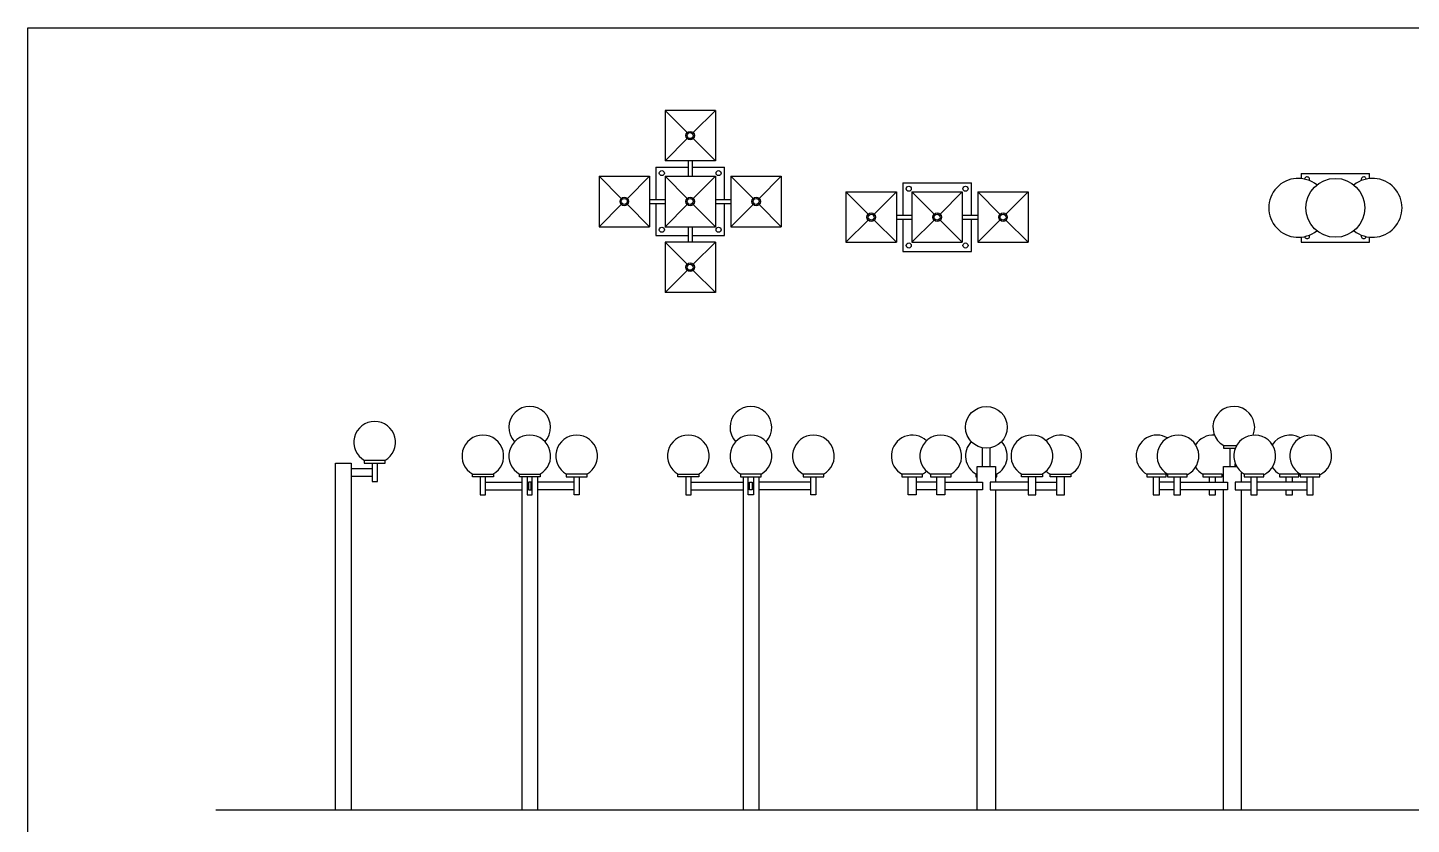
# Model space of a CAD drawing. Header units: millimetres. Extents: x 0.8 to 22.3, y 11.9 to 23.2.
# Drawn here: x 0.77 to 11.56, y 17 to 23.22 of the extents above; entities that cross this region are included whole.
import ezdxf

# ---------------------------------------------------------------- set-up
doc = ezdxf.new("R2010")
doc.units = ezdxf.units.MM

msp = doc.modelspace()

# ---------------------------------------------------------------- linework, layer by layer
at = {"linetype": 'ByBlock'}
for p, q in [((6.133, 22.572), (5.74, 22.572)), ((5.74, 22.572), (5.74, 22.179)), ((5.74, 22.572), (5.913, 22.399)), ((6.133, 22.572), (5.96, 22.399)), ((6.133, 22.572), (6.133, 22.179)), ((5.913, 22.352), (5.74, 22.179)), ((5.96, 22.352), (6.133, 22.179)), ((6.133, 22.179), (5.74, 22.179)), ((5.921, 22.179), (5.921, 22.058)), ((5.951, 22.179), (5.951, 22.058)), ((5.225, 22.058), (5.398, 21.885)), ((5.225, 22.058), (5.225, 21.664)), ((5.225, 22.058), (5.619, 22.058)), ((5.446, 21.885), (5.619, 22.058)), ((5.619, 22.058), (5.619, 21.664)), ((5.669, 22.128), (5.921, 22.128)), ((5.669, 22.128), (5.669, 21.876)), ((5.74, 22.058), (5.913, 21.885)), ((5.74, 22.058), (5.74, 21.664)), ((5.74, 22.058), (6.133, 22.058)), ((5.951, 22.128), (6.204, 22.128)), ((5.96, 21.885), (6.133, 22.058)), ((6.133, 22.058), (6.133, 21.664)), ((6.204, 21.876), (6.204, 22.128)), ((6.254, 22.058), (6.647, 22.058)), ((6.254, 22.058), (6.254, 21.664)), ((6.254, 22.058), (6.427, 21.885)), ((6.474, 21.885), (6.647, 22.058)), ((6.647, 22.058), (6.647, 21.664)), ((10.705, 22.079), (10.705, 22.04)), ((10.705, 22.079), (11.239, 22.079)), ((11.239, 22.04), (11.239, 22.079)), ((7.152, 21.935), (7.546, 21.935)), ((7.152, 21.935), (7.152, 21.542)), ((7.152, 21.935), (7.325, 21.762)), ((7.373, 21.762), (7.546, 21.935)), ((7.546, 21.935), (7.546, 21.542)), ((7.596, 22.006), (8.131, 22.006)), ((7.596, 22.006), (7.596, 21.753)), ((7.667, 21.935), (7.84, 21.762)), ((7.667, 21.935), (7.667, 21.542)), ((7.667, 21.935), (8.06, 21.935)), ((7.887, 21.762), (8.06, 21.935)), ((8.06, 21.935), (8.06, 21.542)), ((8.131, 21.753), (8.131, 22.006)), ((8.181, 21.935), (8.354, 21.762)), ((8.181, 21.935), (8.181, 21.542)), ((8.181, 21.935), (8.574, 21.935)), ((8.401, 21.762), (8.574, 21.935)), ((8.574, 21.935), (8.574, 21.542)), ((5.225, 21.664), (5.398, 21.837)), ((5.446, 21.837), (5.619, 21.664)), ((5.619, 21.876), (5.74, 21.876)), ((5.619, 21.846), (5.74, 21.846)), ((5.669, 21.846), (5.669, 21.594)), ((5.74, 21.664), (5.913, 21.837)), ((5.96, 21.837), (6.133, 21.664)), ((6.133, 21.876), (6.254, 21.876)), ((6.133, 21.846), (6.254, 21.846)), ((6.204, 21.594), (6.204, 21.846)), ((6.254, 21.664), (6.427, 21.837)), ((6.474, 21.837), (6.647, 21.664)), ((7.152, 21.542), (7.325, 21.715)), ((7.373, 21.715), (7.546, 21.542)), ((7.546, 21.753), (7.667, 21.753)), ((7.546, 21.723), (7.667, 21.723)), ((7.596, 21.723), (7.596, 21.471)), ((7.667, 21.542), (7.84, 21.715)), ((7.887, 21.715), (8.06, 21.542)), ((8.06, 21.753), (8.181, 21.753)), ((8.06, 21.723), (8.181, 21.723)), ((8.131, 21.471), (8.131, 21.723)), ((8.181, 21.542), (8.354, 21.715)), ((8.401, 21.715), (8.574, 21.542)), ((5.225, 21.664), (5.619, 21.664)), ((5.74, 21.664), (6.133, 21.664)), ((5.921, 21.664), (5.921, 21.543)), ((5.951, 21.664), (5.951, 21.543)), ((6.254, 21.664), (6.647, 21.664)), ((5.669, 21.594), (5.921, 21.594)), ((5.74, 21.543), (5.913, 21.37)), ((5.74, 21.543), (5.74, 21.15)), ((6.133, 21.543), (5.74, 21.543)), ((5.951, 21.594), (6.204, 21.594)), ((6.133, 21.543), (5.96, 21.37)), ((6.133, 21.543), (6.133, 21.15)), ((7.152, 21.542), (7.546, 21.542)), ((7.667, 21.542), (8.06, 21.542)), ((8.181, 21.542), (8.574, 21.542)), ((10.705, 21.582), (10.705, 21.544)), ((10.705, 21.544), (11.239, 21.544)), ((11.239, 21.544), (11.239, 21.582)), ((7.596, 21.471), (8.131, 21.471)), ((5.913, 21.323), (5.74, 21.15)), ((5.96, 21.323), (6.133, 21.15)), ((6.133, 21.15), (5.74, 21.15))]:
    msp.add_line(p, q, dxfattribs=at)
for p, q in [((8.217, 19.792), (8.217, 19.934)), ((8.278, 19.792), (8.278, 19.934)), ((10.098, 19.955), (10.2, 19.955)), ((10.098, 19.955), (10.098, 19.934)), ((10.098, 19.934), (10.19, 19.934)), ((10.149, 19.934), (10.149, 19.792)), ((10.19, 19.93), (10.19, 19.934)), ((3.169, 17.109), (3.169, 19.817)), ((3.169, 19.817), (3.291, 19.817)), ((3.291, 19.817), (3.291, 17.109)), ((3.291, 19.776), (3.454, 19.776)), ((3.556, 19.837), (3.393, 19.837)), ((3.393, 19.837), (3.393, 19.817)), ((3.393, 19.817), (3.556, 19.817)), ((3.454, 19.817), (3.454, 19.675)), ((3.495, 19.675), (3.495, 19.817)), ((3.556, 19.817), (3.556, 19.837)), ((8.177, 19.792), (8.319, 19.792)), ((8.177, 19.67), (8.177, 19.792)), ((8.319, 19.792), (8.319, 19.67)), ((10.098, 19.792), (10.2, 19.792)), ((10.098, 19.67), (10.098, 19.792)), ((10.19, 19.792), (10.19, 19.812)), ((3.291, 19.715), (3.454, 19.715)), ((3.454, 19.675), (3.495, 19.675)), ((4.237, 19.731), (4.4, 19.731)), ((4.237, 19.711), (4.237, 19.731)), ((4.4, 19.711), (4.237, 19.711)), ((4.298, 19.711), (4.298, 19.569)), ((4.339, 19.569), (4.339, 19.711)), ((4.339, 19.67), (4.623, 19.67)), ((4.4, 19.731), (4.4, 19.711)), ((4.603, 19.731), (4.765, 19.731)), ((4.603, 19.711), (4.603, 19.731)), ((4.765, 19.711), (4.603, 19.711)), ((4.623, 19.711), (4.623, 17.109)), ((4.664, 19.711), (4.664, 19.569)), ((4.674, 19.67), (4.674, 19.609)), ((4.694, 19.67), (4.674, 19.67)), ((4.694, 19.609), (4.694, 19.67)), ((4.704, 19.569), (4.704, 19.711)), ((4.745, 19.711), (4.745, 17.109)), ((5.03, 19.67), (4.745, 19.67)), ((4.765, 19.731), (4.765, 19.711)), ((5.131, 19.731), (4.969, 19.731)), ((4.969, 19.731), (4.969, 19.711)), ((4.969, 19.711), (5.131, 19.711)), ((5.03, 19.569), (5.03, 19.711)), ((5.07, 19.711), (5.07, 19.569)), ((5.131, 19.711), (5.131, 19.731)), ((5.841, 19.731), (6.004, 19.731)), ((5.841, 19.711), (5.841, 19.731)), ((6.004, 19.711), (5.841, 19.711)), ((5.902, 19.711), (5.902, 19.569)), ((5.943, 19.569), (5.943, 19.711)), ((5.943, 19.67), (6.349, 19.67)), ((6.004, 19.731), (6.004, 19.711)), ((6.491, 19.731), (6.329, 19.731)), ((6.329, 19.731), (6.329, 19.711)), ((6.329, 19.711), (6.491, 19.711)), ((6.349, 19.711), (6.349, 17.109)), ((6.39, 19.569), (6.39, 19.711)), ((6.4, 19.609), (6.4, 19.67)), ((6.4, 19.67), (6.42, 19.67)), ((6.42, 19.67), (6.42, 19.609)), ((6.43, 19.711), (6.43, 19.569)), ((6.471, 19.711), (6.471, 17.109)), ((6.877, 19.67), (6.471, 19.67)), ((6.491, 19.711), (6.491, 19.731)), ((6.979, 19.731), (6.817, 19.731)), ((6.817, 19.731), (6.817, 19.711)), ((6.817, 19.711), (6.979, 19.711)), ((6.877, 19.569), (6.877, 19.711)), ((6.918, 19.711), (6.918, 19.569)), ((6.979, 19.711), (6.979, 19.731)), ((7.75, 19.731), (7.587, 19.731)), ((7.587, 19.731), (7.587, 19.711)), ((7.587, 19.711), (7.75, 19.711)), ((7.638, 19.569), (7.638, 19.711)), ((7.699, 19.711), (7.699, 19.569)), ((7.862, 19.67), (7.699, 19.67)), ((7.75, 19.711), (7.75, 19.731)), ((7.973, 19.731), (7.811, 19.731)), ((7.811, 19.731), (7.811, 19.711)), ((7.811, 19.711), (7.973, 19.711)), ((7.862, 19.569), (7.862, 19.711)), ((7.923, 19.711), (7.923, 19.569)), ((7.923, 19.67), (8.217, 19.67)), ((7.973, 19.711), (7.973, 19.731)), ((8.166, 19.731), (8.166, 19.711)), ((8.177, 19.731), (8.166, 19.731)), ((8.166, 19.711), (8.177, 19.711)), ((8.217, 19.67), (8.217, 19.609)), ((8.573, 19.67), (8.278, 19.67)), ((8.278, 19.67), (8.278, 19.609)), ((8.329, 19.731), (8.319, 19.731)), ((8.319, 19.711), (8.329, 19.711)), ((8.329, 19.711), (8.329, 19.731)), ((8.522, 19.731), (8.685, 19.731)), ((8.522, 19.711), (8.522, 19.731)), ((8.685, 19.711), (8.522, 19.711)), ((8.573, 19.711), (8.573, 19.569)), ((8.634, 19.569), (8.634, 19.711)), ((8.634, 19.67), (8.796, 19.67)), ((8.685, 19.731), (8.685, 19.711)), ((8.745, 19.731), (8.908, 19.731)), ((8.745, 19.711), (8.745, 19.731)), ((8.908, 19.711), (8.745, 19.711)), ((8.796, 19.711), (8.796, 19.569)), ((8.857, 19.569), (8.857, 19.711)), ((8.908, 19.731), (8.908, 19.711)), ((9.651, 19.731), (9.499, 19.731)), ((9.499, 19.731), (9.499, 19.711)), ((9.499, 19.711), (9.651, 19.711)), ((9.55, 19.711), (9.55, 19.569)), ((9.6, 19.569), (9.6, 19.711)), ((9.712, 19.67), (9.6, 19.67)), ((9.651, 19.711), (9.651, 19.731)), ((9.814, 19.731), (9.661, 19.731)), ((9.661, 19.731), (9.661, 19.711)), ((9.661, 19.711), (9.814, 19.711)), ((9.712, 19.711), (9.712, 19.569)), ((9.763, 19.569), (9.763, 19.711)), ((9.763, 19.67), (10.129, 19.67)), ((9.814, 19.711), (9.814, 19.731)), ((10.088, 19.731), (9.936, 19.731)), ((9.936, 19.731), (9.936, 19.711)), ((9.936, 19.711), (10.088, 19.711)), ((9.986, 19.711), (9.986, 19.67)), ((10.037, 19.67), (10.037, 19.711)), ((10.088, 19.711), (10.088, 19.731)), ((10.129, 19.67), (10.129, 19.609)), ((10.19, 19.67), (10.19, 19.609)), ((10.312, 19.67), (10.19, 19.67)), ((10.24, 19.67), (10.24, 19.741)), ((10.413, 19.731), (10.261, 19.731)), ((10.261, 19.731), (10.261, 19.711)), ((10.261, 19.711), (10.413, 19.711)), ((10.312, 19.711), (10.312, 19.569)), ((10.362, 19.569), (10.362, 19.711)), ((10.748, 19.67), (10.362, 19.67)), ((10.413, 19.711), (10.413, 19.731)), ((10.687, 19.731), (10.535, 19.731)), ((10.535, 19.731), (10.535, 19.711)), ((10.535, 19.711), (10.687, 19.711)), ((10.586, 19.711), (10.586, 19.67)), ((10.637, 19.67), (10.637, 19.711)), ((10.687, 19.711), (10.687, 19.731)), ((10.85, 19.731), (10.698, 19.731)), ((10.698, 19.731), (10.698, 19.711)), ((10.698, 19.711), (10.85, 19.711)), ((10.748, 19.711), (10.748, 19.569)), ((10.799, 19.569), (10.799, 19.711)), ((10.85, 19.711), (10.85, 19.731)), ((4.298, 19.569), (4.339, 19.569)), ((4.339, 19.609), (4.623, 19.609)), ((4.664, 19.569), (4.704, 19.569)), ((4.674, 19.609), (4.694, 19.609)), ((5.03, 19.609), (4.745, 19.609)), ((5.07, 19.569), (5.03, 19.569)), ((5.902, 19.569), (5.943, 19.569)), ((5.943, 19.609), (6.349, 19.609)), ((6.43, 19.569), (6.39, 19.569)), ((6.42, 19.609), (6.4, 19.609)), ((6.877, 19.609), (6.471, 19.609)), ((6.918, 19.569), (6.877, 19.569)), ((7.699, 19.569), (7.638, 19.569)), ((7.862, 19.609), (7.699, 19.609)), ((7.923, 19.569), (7.862, 19.569)), ((8.217, 19.609), (7.923, 19.609)), ((8.177, 17.109), (8.177, 19.609)), ((8.278, 19.609), (8.573, 19.609)), ((8.319, 19.609), (8.319, 17.109)), ((8.573, 19.569), (8.634, 19.569)), ((8.634, 19.609), (8.796, 19.609)), ((8.796, 19.569), (8.857, 19.569)), ((9.55, 19.569), (9.6, 19.569)), ((9.712, 19.609), (9.6, 19.609)), ((9.712, 19.569), (9.763, 19.569)), ((10.129, 19.609), (9.763, 19.609)), ((9.986, 19.609), (9.986, 19.569)), ((9.986, 19.569), (10.037, 19.569)), ((10.037, 19.569), (10.037, 19.609)), ((10.098, 17.109), (10.098, 19.609)), ((10.19, 19.609), (10.312, 19.609)), ((10.24, 17.109), (10.24, 19.609)), ((10.312, 19.569), (10.362, 19.569)), ((10.362, 19.609), (10.748, 19.609)), ((10.586, 19.609), (10.586, 19.569)), ((10.586, 19.569), (10.637, 19.569)), ((10.637, 19.569), (10.637, 19.609)), ((10.748, 19.569), (10.799, 19.569)), ((2.233, 17.109), (12.669, 17.109))]:
    msp.add_line(p, q)
for centre, radius in [((5.936, 22.375), 0.0334), ((5.936, 22.375), 0.0233), ((5.715, 22.082), 0.0197), ((6.158, 22.082), 0.0197), ((10.972, 21.811), 0.23), ((7.642, 21.96), 0.0197), ((8.085, 21.96), 0.0197), ((5.422, 21.861), 0.0334), ((5.422, 21.861), 0.0233), ((5.936, 21.861), 0.0334), ((5.936, 21.861), 0.0233), ((6.451, 21.861), 0.0334), ((6.451, 21.861), 0.0233), ((7.349, 21.738), 0.0334), ((7.349, 21.738), 0.0233), ((7.863, 21.738), 0.0334), ((7.863, 21.738), 0.0233), ((8.378, 21.738), 0.0334), ((8.378, 21.738), 0.0233), ((5.715, 21.64), 0.0197), ((6.158, 21.64), 0.0197), ((7.642, 21.517), 0.0197), ((8.085, 21.517), 0.0197), ((5.936, 21.347), 0.0334), ((5.936, 21.347), 0.0233)]:
    msp.add_circle(centre, radius, dxfattribs=at)
msp.add_circle((8.248, 20.097), 0.163)
for centre, radius, start, end in [((10.682, 21.811), 0.23, 50.9625, 309.0375), ((10.751, 22.033), 0.0197, 335.4245, 170.2897), ((11.262, 21.811), 0.23, 230.9625, 129.0375), ((11.193, 22.033), 0.0197, 9.7103, 204.5755), ((10.751, 21.59), 0.0197, 189.7103, 24.5755), ((11.193, 21.59), 0.0197, 155.4245, 350.2897)]:
    msp.add_arc(centre, radius, start, end, dxfattribs=at)
for centre, start, end in [((4.684, 20.097), 316.5675, 223.4325), ((6.41, 20.097), 316.5675, 223.4325), ((10.179, 20.097), 337.8057, 241.045), ((3.474, 19.98), 298.955, 241.045), ((4.318, 19.873), 298.955, 241.045), ((4.684, 19.873), 298.955, 241.045), ((5.05, 19.873), 298.955, 241.045), ((5.922, 19.873), 298.955, 241.045), ((6.41, 19.873), 298.955, 241.045), ((6.898, 19.873), 298.955, 241.045), ((7.669, 19.873), 46.5675, 241.045), ((7.892, 19.873), 298.955, 241.045), ((8.248, 19.873), 136.5675, 241.045), ((8.248, 19.873), 298.955, 43.4325), ((8.603, 19.873), 298.955, 241.045), ((8.827, 19.873), 298.955, 133.4325), ((9.58, 19.873), 60, 241.045), ((9.743, 19.873), 295.9445, 241.045), ((10.017, 19.873), 85.751, 147.5383), ((10.342, 19.873), 295.9445, 241.045), ((10.616, 19.873), 60, 147.5383), ((10.779, 19.873), 295.9445, 241.045), ((10.017, 19.873), 212.4617, 241.045), ((10.616, 19.873), 212.4617, 241.045), ((7.669, 19.873), 298.955, 313.4325), ((8.827, 19.873), 226.5675, 241.045), ((9.58, 19.873), 295.9445, 300), ((10.017, 19.873), 295.9445, 300), ((10.616, 19.873), 295.9445, 300)]:
    msp.add_arc(centre, 0.163, start, end)
at = {"layer": 'DEFPOINTS'}
msp.add_lwpolyline([(0.766, 23.218), (22.316, 23.218), (22.316, 11.94), (0.766, 11.94)], close=True, dxfattribs=at)

doc.saveas('drawing.dxf')
